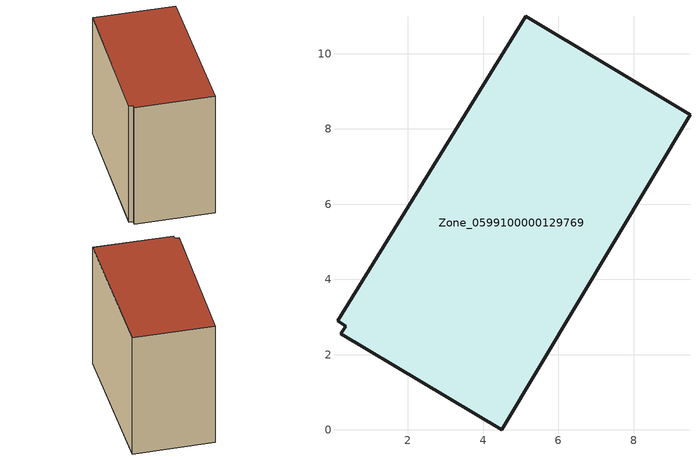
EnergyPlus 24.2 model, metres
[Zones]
Zone_0599100000129769
 floor ground (C_G): 0.35,2.75 0.13,2.9 5.13,11 9.5,8.38 4.49,0 0.23,2.56 z0
 wall outside (C_F): 4.49,0 9.5,8.38 5.13,11 0.13,2.9 0.35,2.75 0.23,2.56 4.49,0 z0:8.37
 roof outside (C_R): 0.35,2.75 0.23,2.56 4.49,0 9.5,8.38 5.13,11 0.13,2.9 z8.37
[BUILDING]
Pand.0599100000129769: North Axis=0; Terrain=City; Loads Convergence Tolerance Value=0.04; Temperature Convergence Tolerance Value=0.4; Solar Distribution=FullExterior; Maximum Number of Warmup Days=25; Minimum Number of Warmup Days=1
[Site:Location]
Rotterdam.The.Hague.AP_ZH_NLD Design_Conditions: Latitude=51.96; Longitude=4.45; Time Zone=1; Elevation=-4.5
[SITE:GROUNDTEMPERATURE:BUILDINGSURFACE]
18, 18, 18, 18, 18, 18, 18, 18, 18, 18, 18, 18
[MATERIAL] Thermal Absorptance=0.9; Solar Absorptance=0.7; Visible Absorptance=0.7
Name | Roughness | Thickness | Conductivity | Density | Specific Heat
G.TI.1975-1991 | MediumSmooth | 0.15 | 0.288461 | 540 | 1210
F.TI.1975-1991 | Rough | 0.3 | 0.230769 | 1920 | 840
R.TI.1975-1991 | MediumRough | 0.2 | 0.153846 | 1500 | 1000
[CONSTRUCTION]
C_G: G.TI.1975-1991
C_F: F.TI.1975-1991
C_R: R.TI.1975-1991
[ZONE]
Zone_0599100000129769: Type=1; Multiplier=1; Ceiling Height=Autocalculate; Volume=Autocalculate; Floor Area=autocalculate; Part of Total Floor Area=Yes
[ZONEINFILTRATION:DESIGNFLOWRATE]
Infil_Zone_0599100000129769: Zone or ZoneList or Space or SpaceList=Zone_0599100000129769; Schedule=AlwaysOn; Design Flow Rate Calculation Method=Flow/Area; Flow Rate per Floor Area=0.003; Constant Term Coefficient=1; Temperature Term Coefficient=0; Velocity Term Coefficient=0; Velocity Squared Term Coefficient=0
[HVACTEMPLATE:ZONE:IDEALLOADSAIRSYSTEM]
Zone_0599100000129769: Maximum Heating Supply Air Temperature=50; Minimum Cooling Supply Air Temperature=13; Maximum Heating Supply Air Humidity Ratio=0.0156; Minimum Cooling Supply Air Humidity Ratio=0.0077; Heating Limit=NoLimit; Cooling Limit=NoLimit; Dehumidification Control Type=ConstantSensibleHeatRatio; Cooling Sensible Heat Ratio=0.7; Dehumidification Setpoint=60; Humidification Control Type=None; Humidification Setpoint=30; Outdoor Air Method=None; Outdoor Air Flow Rate per Person=0.00944; Outdoor Air Flow Rate per Zone Floor Area=0; Outdoor Air Flow Rate per Zone=0; Demand Controlled Ventilation Type=None; Outdoor Air Economizer Type=NoEconomizer; Heat Recovery Type=None; Sensible Heat Recovery Effectiveness=0.7; Latent Heat Recovery Effectiveness=0.65
[ZONECONTROL:THERMOSTAT]
ThermostatControl_Zone_0599100000129769: Zone or ZoneList=Zone_0599100000129769; Control Type Schedule=DualSetpointControlType; Control 1=Thermostat_Zone_0599100000129769; Temperature Difference Between Cutout And Setpoint=0
[THERMOSTATSETPOINT:DUALSETPOINT]
Thermostat_Zone_0599100000129769: Heating Setpoint Temperature Schedule=HeatingSetpoint_Zone_0599100000129769; Cooling Setpoint Temperature Schedule=CoolingSetpoint_Zone_0599100000129769
[SCHEDULE:COMPACT]
HeatingSetpoint_Zone_0599100000129769: Through: 12/31, For: AllDays, Until: 24:00, 21
CoolingSetpoint_Zone_0599100000129769: Through: 12/31, For: AllDays, Until: 24:00, 24
DualSetpointControlType: Through: 12/31, For: AllDays, Until: 24:00, 4
AlwaysOn: Through: 12/31, For: AllDays, Until: 24:00, 1
